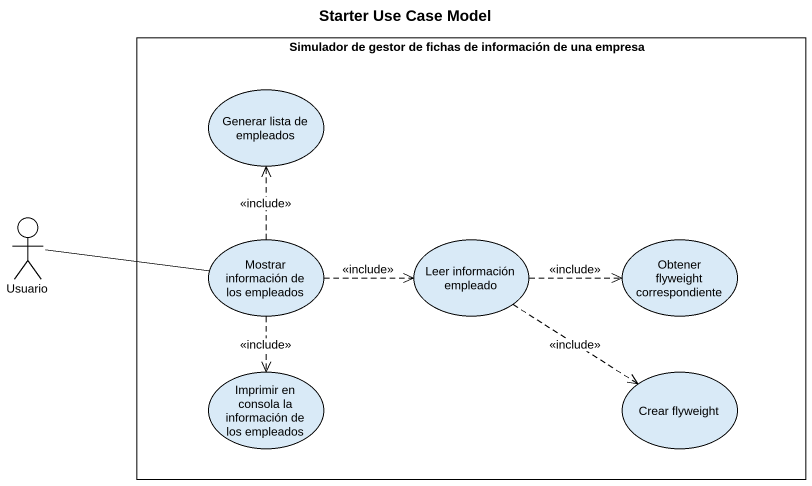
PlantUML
@startuml
title Starter Use Case Model
rectangle "Simulador de gestor de fichas de información de una empresa" as Simulador_de_gestor_de {
  usecase "Generar lista de empleados" as Generar_lista_de_empleados
  usecase "Mostrar información de los empleados" as Mostrar_información_de_los
  usecase "Leer información empleado" as Leer_información_empleado
  usecase "Obtener flyweight correspondiente" as Obtener_flyweight
  usecase "Imprimir en consola la información de los empleados" as Imprimir_en_consola_la
  usecase "Crear flyweight" as Crear_flyweight
}
actor Usuario
Usuario -right- Mostrar_información_de_los
Mostrar_información_de_los .up.> Generar_lista_de_empleados : <<include>>
Mostrar_información_de_los .right.> Leer_información_empleado : <<include>>
Mostrar_información_de_los ..> Imprimir_en_consola_la : <<include>>
Leer_información_empleado .right.> Obtener_flyweight : <<include>>
Leer_información_empleado ..> Crear_flyweight : <<include>>
@enduml
